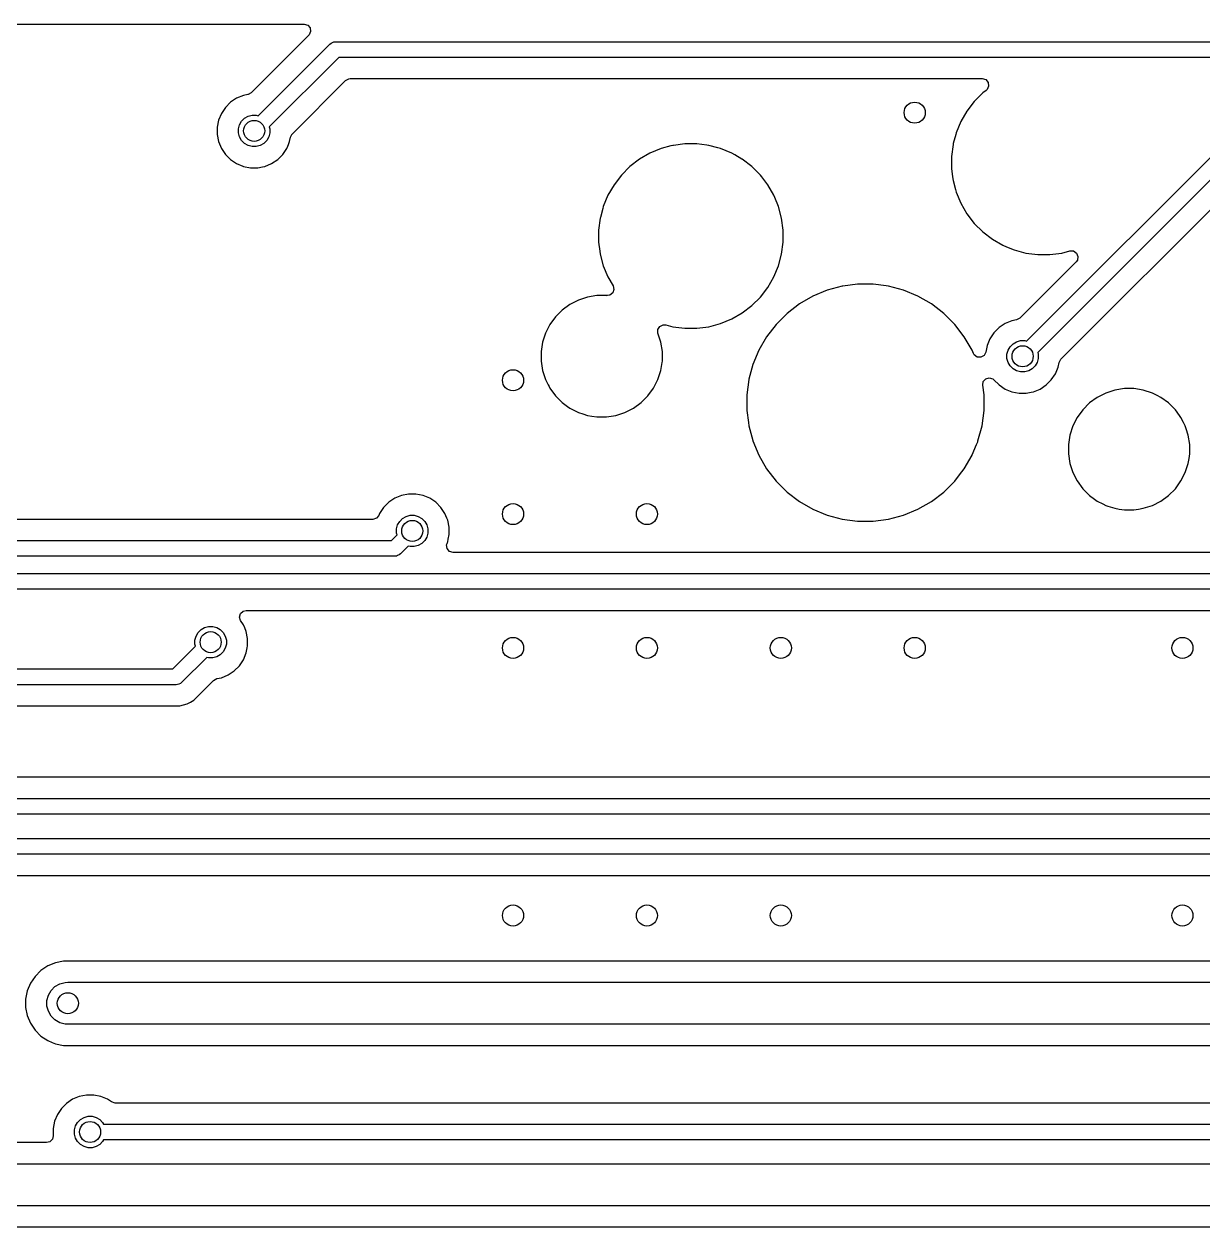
# Model space of a CAD drawing. Extents: x 2.6 to 14.2, y -9.4 to -3.8.
# Drawn here: x 5.118 to 5.999, y -8.363 to -7.464 of the extents above; entities that cross this region are included whole.
import ezdxf

# ---------------------------------------------------------------- set-up
doc = ezdxf.new("R2010")
doc.units = 0
doc.header["$MEASUREMENT"] = 0
doc.layers.add('BLACK', color=7, linetype='CONTINUOUS')

msp = doc.modelspace()

# ---------------------------------------------------------------- linework, layer by layer
at = {"layer": 'BLACK', "linetype": 'CONTINUOUS'}
for p, q in [((4.99562, -7.46433), (5.32725, -7.46433)), ((5.32725, -7.46433), (5.32989, -7.4651)), ((5.32989, -7.4651), (5.33169, -7.46718)), ((5.33208, -7.4699), (5.33094, -7.47241)), ((5.33169, -7.46718), (5.33208, -7.4699)), ((5.3307, -7.47266), (5.28775, -7.51562)), ((5.33094, -7.47241), (5.3307, -7.47266)), ((5.34641, -7.47925), (5.34731, -7.47852)), ((5.34731, -7.47852), (5.34926, -7.47771)), ((5.34926, -7.47771), (5.34943, -7.47764)), ((5.34943, -7.47764), (5.35059, -7.47752)), ((5.35059, -7.47752), (10.11837, -7.47752)), ((5.29284, -7.53283), (5.34641, -7.47925)), ((5.35303, -7.48933), (5.30119, -7.54118)), ((10.11592, -7.48933), (5.35303, -7.48933)), ((5.35813, -7.50653), (5.36055, -7.50521)), ((5.36055, -7.50521), (5.36159, -7.5051)), ((5.36159, -7.5051), (5.83366, -7.5051)), ((5.83366, -7.5051), (5.8363, -7.50588)), ((5.8363, -7.50588), (5.8381, -7.50796)), ((5.3184, -7.54627), (5.35813, -7.50653)), ((5.83663, -7.51386), (5.8341, -7.5158)), ((5.83735, -7.51318), (5.83663, -7.51386)), ((5.83849, -7.51068), (5.83735, -7.51318)), ((5.8381, -7.50796), (5.83849, -7.51068)), ((5.86684, -7.7013), (6.05707, -7.51107)), ((5.27228, -7.52273), (5.26844, -7.52657)), ((5.2768, -7.51971), (5.27228, -7.52273)), ((5.27228, -7.52273), (5.27228, -7.52273)), ((5.28182, -7.51763), (5.2768, -7.51971)), ((5.2768, -7.51971), (5.2768, -7.51971)), ((5.28525, -7.51695), (5.28182, -7.51763)), ((5.28182, -7.51763), (5.28182, -7.51763)), ((5.28533, -7.51693), (5.28525, -7.51695)), ((5.28775, -7.51562), (5.28533, -7.51693)), ((5.82771, -7.52219), (5.82221, -7.52936)), ((5.8341, -7.5158), (5.82771, -7.52219)), ((6.06369, -7.52115), (5.87519, -7.70966)), ((5.26542, -7.53109), (5.26334, -7.53611)), ((5.26844, -7.52657), (5.26542, -7.53109)), ((5.26542, -7.53109), (5.26542, -7.53109)), ((5.26844, -7.52657), (5.26844, -7.52657)), ((5.28534, -7.53324), (5.28832, -7.53244)), ((5.28832, -7.53244), (5.2914, -7.53244)), ((5.2914, -7.53244), (5.29284, -7.53283)), ((5.82221, -7.52936), (5.8177, -7.53718)), ((5.26334, -7.53611), (5.26228, -7.54144)), ((5.26228, -7.54144), (5.26228, -7.54144)), ((5.26228, -7.54144), (5.26228, -7.54687)), ((5.26334, -7.53611), (5.26334, -7.53611)), ((5.27815, -7.54261), (5.27895, -7.53963)), ((5.27895, -7.53963), (5.28049, -7.53696)), ((5.28049, -7.53696), (5.28267, -7.53478)), ((5.28267, -7.53478), (5.28534, -7.53324)), ((5.30119, -7.54118), (5.30157, -7.54261)), ((5.8177, -7.53718), (5.81424, -7.54553)), ((5.8177, -7.53718), (5.8177, -7.53718)), ((5.8924, -7.71475), (6.0688, -7.53835)), ((5.26228, -7.54687), (5.26228, -7.54687)), ((5.26228, -7.54687), (5.26228, -7.54687)), ((5.26228, -7.54687), (5.26334, -7.5522)), ((5.27815, -7.5457), (5.27815, -7.54261)), ((5.27895, -7.54867), (5.27815, -7.5457)), ((5.28049, -7.55134), (5.27895, -7.54867)), ((5.30077, -7.54867), (5.29923, -7.55134)), ((5.30157, -7.5457), (5.30077, -7.54867)), ((5.30157, -7.54261), (5.30157, -7.5457)), ((5.31638, -7.5522), (5.31706, -7.54877)), ((5.31706, -7.54877), (5.31834, -7.54633)), ((5.31834, -7.54633), (5.3184, -7.54627)), ((5.81386, -7.54693), (5.81208, -7.55359)), ((5.81424, -7.54553), (5.81386, -7.54693)), ((5.26334, -7.5522), (5.26334, -7.5522)), ((5.26334, -7.5522), (5.26542, -7.55722)), ((5.26542, -7.55722), (5.26542, -7.55722)), ((5.26542, -7.55722), (5.26844, -7.56173)), ((5.28267, -7.55352), (5.28049, -7.55134)), ((5.28534, -7.55507), (5.28267, -7.55352)), ((5.28832, -7.55586), (5.28534, -7.55507)), ((5.2914, -7.55586), (5.28832, -7.55586)), ((5.29438, -7.55507), (5.2914, -7.55586)), ((5.29705, -7.55352), (5.29438, -7.55507)), ((5.29923, -7.55134), (5.29705, -7.55352)), ((5.31128, -7.56173), (5.3143, -7.55722)), ((5.3143, -7.55722), (5.31447, -7.55681)), ((5.31447, -7.55681), (5.31553, -7.55425)), ((5.31553, -7.55425), (5.31638, -7.5522)), ((5.59387, -7.55739), (5.58553, -7.56085)), ((5.60119, -7.55543), (5.59387, -7.55739)), ((5.6026, -7.55506), (5.60119, -7.55543)), ((5.60303, -7.555), (5.6026, -7.55506)), ((5.61156, -7.55388), (5.60303, -7.555)), ((5.62059, -7.55388), (5.61156, -7.55388)), ((5.61156, -7.55388), (5.61156, -7.55388)), ((5.62805, -7.55486), (5.62059, -7.55388)), ((5.62059, -7.55388), (5.62059, -7.55388)), ((5.62955, -7.55506), (5.62805, -7.55486)), ((5.63611, -7.55681), (5.62955, -7.55506)), ((5.63827, -7.55739), (5.63611, -7.55681)), ((5.64662, -7.56085), (5.63827, -7.55739)), ((5.8119, -7.55425), (5.81072, -7.56321)), ((5.81208, -7.55359), (5.8119, -7.55425)), ((5.8119, -7.55425), (5.8119, -7.55425)), ((5.26844, -7.56173), (5.26844, -7.56173)), ((5.26844, -7.56173), (5.27228, -7.56558)), ((5.27228, -7.56558), (5.27228, -7.56558)), ((5.27228, -7.56558), (5.2768, -7.56859)), ((5.2768, -7.56859), (5.2768, -7.56859)), ((5.2768, -7.56859), (5.28146, -7.57052)), ((5.29791, -7.57067), (5.30293, -7.56859)), ((5.30293, -7.56859), (5.30744, -7.56558)), ((5.30744, -7.56558), (5.31128, -7.56173)), ((5.5777, -7.56537), (5.57053, -7.57087)), ((5.58553, -7.56085), (5.5777, -7.56537)), ((5.58553, -7.56085), (5.58553, -7.56085)), ((5.64883, -7.56213), (5.64662, -7.56085)), ((5.64662, -7.56085), (5.64662, -7.56085)), ((5.65414, -7.5652), (5.64883, -7.56213)), ((5.65444, -7.56537), (5.65414, -7.5652)), ((5.66161, -7.57087), (5.65444, -7.56537)), ((5.81072, -7.56321), (5.81072, -7.57224)), ((5.28146, -7.57052), (5.28182, -7.57067)), ((5.28182, -7.57067), (5.28182, -7.57067)), ((5.28182, -7.57067), (5.28182, -7.57067)), ((5.28182, -7.57067), (5.28715, -7.57173)), ((5.28715, -7.57173), (5.28715, -7.57173)), ((5.28715, -7.57173), (5.29258, -7.57173)), ((5.29258, -7.57173), (5.29616, -7.57102)), ((5.29616, -7.57102), (5.29791, -7.57067)), ((5.56415, -7.57726), (5.55865, -7.58442)), ((5.57053, -7.57087), (5.56415, -7.57726)), ((5.668, -7.57726), (5.66161, -7.57087)), ((5.66161, -7.57087), (5.66161, -7.57087)), ((5.66898, -7.57853), (5.668, -7.57726)), ((5.668, -7.57726), (5.668, -7.57726)), ((5.668, -7.57726), (5.668, -7.57726)), ((5.81072, -7.57224), (5.81154, -7.57843)), ((5.55865, -7.58442), (5.55413, -7.59225)), ((5.6735, -7.58442), (5.66898, -7.57853)), ((5.67802, -7.59225), (5.6735, -7.58442)), ((5.6735, -7.58442), (5.6735, -7.58442)), ((5.6735, -7.58442), (5.6735, -7.58442)), ((5.81154, -7.57843), (5.8119, -7.5812)), ((5.8119, -7.5812), (5.8137, -7.5879)), ((5.55413, -7.59225), (5.55067, -7.60059)), ((5.55413, -7.59225), (5.55413, -7.59225)), ((5.67875, -7.59402), (5.67802, -7.59225)), ((5.67802, -7.59225), (5.67802, -7.59225)), ((5.67802, -7.59225), (5.67802, -7.59225)), ((5.68147, -7.60059), (5.67875, -7.59402)), ((5.8137, -7.5879), (5.81424, -7.58993)), ((5.81424, -7.58993), (5.8177, -7.59827)), ((5.55023, -7.60226), (5.54848, -7.6088)), ((5.55067, -7.60059), (5.55023, -7.60226)), ((5.68381, -7.60932), (5.68147, -7.60059)), ((5.8177, -7.59827), (5.8177, -7.59827)), ((5.8177, -7.59827), (5.82221, -7.6061)), ((5.54833, -7.60932), (5.54716, -7.61828)), ((5.54848, -7.6088), (5.54833, -7.60932)), ((5.54833, -7.60932), (5.54833, -7.60932)), ((5.68499, -7.61828), (5.68381, -7.60932)), ((5.82221, -7.6061), (5.82771, -7.61326)), ((5.82771, -7.61326), (5.82771, -7.61326)), ((5.82771, -7.61326), (5.8341, -7.61965)), ((5.54716, -7.61828), (5.54716, -7.62731)), ((5.68499, -7.62731), (5.68499, -7.61828)), ((5.8341, -7.61965), (5.8341, -7.61965)), ((5.8341, -7.61965), (5.84127, -7.62515)), ((5.54716, -7.62731), (5.54803, -7.63395)), ((5.68381, -7.63627), (5.68499, -7.62731)), ((5.84127, -7.62515), (5.84127, -7.62515)), ((5.84127, -7.62515), (5.84127, -7.62515)), ((5.84127, -7.62515), (5.84909, -7.62967)), ((5.84909, -7.62967), (5.84909, -7.62967)), ((5.84909, -7.62967), (5.84909, -7.62967)), ((5.84909, -7.62967), (5.85179, -7.63078)), ((5.85179, -7.63078), (5.85744, -7.63313)), ((5.54803, -7.63395), (5.54833, -7.63627)), ((5.54833, -7.63627), (5.55067, -7.645)), ((5.68147, -7.645), (5.68381, -7.63627)), ((5.85744, -7.63313), (5.86617, -7.63546)), ((5.86617, -7.63546), (5.87512, -7.63664)), ((5.87512, -7.63664), (5.87512, -7.63664)), ((5.87512, -7.63664), (5.88416, -7.63664)), ((5.88416, -7.63664), (5.89311, -7.63546)), ((5.88416, -7.63664), (5.88416, -7.63664)), ((5.89311, -7.63546), (5.8991, -7.63386)), ((5.8991, -7.63386), (5.90185, -7.63392)), ((5.90185, -7.63392), (5.90413, -7.63547)), ((5.90476, -7.64071), (5.90382, -7.64203)), ((5.90413, -7.63547), (5.90521, -7.638)), ((5.90521, -7.638), (5.90476, -7.64071)), ((5.55067, -7.645), (5.55413, -7.65334)), ((5.67802, -7.65334), (5.68147, -7.645)), ((5.90382, -7.64203), (5.86175, -7.68409)), ((5.55413, -7.65334), (5.55413, -7.65334)), ((5.55413, -7.65334), (5.55799, -7.66003)), ((5.6735, -7.66117), (5.67802, -7.65334)), ((5.74062, -7.65872), (5.72966, -7.66016)), ((5.75224, -7.65872), (5.74062, -7.65872)), ((5.74062, -7.65872), (5.74062, -7.65872)), ((5.76183, -7.65998), (5.75224, -7.65872)), ((5.75224, -7.65872), (5.75224, -7.65872)), ((5.5459, -7.6673), (5.53886, -7.66841)), ((5.55303, -7.6673), (5.5459, -7.6673)), ((5.5459, -7.6673), (5.5459, -7.6673)), ((5.55322, -7.66731), (5.55303, -7.6673)), ((5.55303, -7.6673), (5.55303, -7.6673)), ((5.55323, -7.66727), (5.55322, -7.66731)), ((5.55558, -7.667), (5.55323, -7.66727)), ((5.55774, -7.6653), (5.55558, -7.667)), ((5.55864, -7.6627), (5.55774, -7.6653)), ((5.55799, -7.66003), (5.55864, -7.6627)), ((5.668, -7.66833), (5.6735, -7.66117)), ((5.70716, -7.66769), (5.6971, -7.67349)), ((5.71789, -7.66324), (5.70716, -7.66769)), ((5.70716, -7.66769), (5.70716, -7.66769)), ((5.72911, -7.66024), (5.71789, -7.66324)), ((5.71789, -7.66324), (5.71789, -7.66324)), ((5.72966, -7.66016), (5.72911, -7.66024)), ((5.76375, -7.66024), (5.76183, -7.65998)), ((5.77497, -7.66324), (5.76375, -7.66024)), ((5.7857, -7.66769), (5.77497, -7.66324)), ((5.77497, -7.66324), (5.77497, -7.66324)), ((5.77497, -7.66324), (5.77497, -7.66324)), ((5.79576, -7.67349), (5.7857, -7.66769)), ((5.7857, -7.66769), (5.7857, -7.66769)), ((5.52573, -7.67385), (5.51996, -7.67804)), ((5.53208, -7.67062), (5.52573, -7.67385)), ((5.53886, -7.66841), (5.53208, -7.67062)), ((5.53208, -7.67062), (5.53208, -7.67062)), ((5.65444, -7.68022), (5.66161, -7.67472)), ((5.66161, -7.67472), (5.668, -7.66833)), ((5.66161, -7.67472), (5.66161, -7.67472)), ((5.66161, -7.67472), (5.66161, -7.67472)), ((5.668, -7.66833), (5.668, -7.66833)), ((5.668, -7.66833), (5.668, -7.66833)), ((5.6971, -7.67349), (5.68788, -7.68057)), ((5.80497, -7.68057), (5.79576, -7.67349)), ((5.51492, -7.68309), (5.51073, -7.68885)), ((5.51996, -7.67804), (5.51492, -7.68309)), ((5.51492, -7.68309), (5.51492, -7.68309)), ((5.51996, -7.67804), (5.51996, -7.67804)), ((5.63827, -7.68819), (5.64662, -7.68474)), ((5.64662, -7.68474), (5.65444, -7.68022)), ((5.68788, -7.68057), (5.67967, -7.68878)), ((5.68788, -7.68057), (5.68788, -7.68057)), ((5.81319, -7.68878), (5.80497, -7.68057)), ((5.80497, -7.68057), (5.80497, -7.68057)), ((5.85925, -7.68543), (5.85582, -7.68611)), ((5.85934, -7.68541), (5.85925, -7.68543)), ((5.86175, -7.68409), (5.85934, -7.68541)), ((5.51073, -7.68885), (5.50749, -7.69521)), ((5.59142, -7.69262), (5.59284, -7.69026)), ((5.5915, -7.69536), (5.59142, -7.69262)), ((5.59284, -7.69026), (5.59531, -7.68905)), ((5.59531, -7.68905), (5.5974, -7.68914)), ((5.5974, -7.68914), (5.6026, -7.69053)), ((5.6026, -7.69053), (5.61156, -7.69171)), ((5.61156, -7.69171), (5.61156, -7.69171)), ((5.61156, -7.69171), (5.62059, -7.69171)), ((5.62059, -7.69171), (5.62955, -7.69053)), ((5.62059, -7.69171), (5.62059, -7.69171)), ((5.62955, -7.69053), (5.63827, -7.68819)), ((5.67967, -7.68878), (5.6726, -7.69799)), ((5.67967, -7.68878), (5.67967, -7.68878)), ((5.82026, -7.69799), (5.81319, -7.68878)), ((5.81319, -7.68878), (5.81319, -7.68878)), ((5.84629, -7.69121), (5.84244, -7.69505)), ((5.8508, -7.68819), (5.84629, -7.69121)), ((5.84629, -7.69121), (5.84629, -7.69121)), ((5.85582, -7.68611), (5.8508, -7.68819)), ((5.8508, -7.68819), (5.8508, -7.68819)), ((5.85582, -7.68611), (5.85582, -7.68611)), ((5.50529, -7.70199), (5.50417, -7.70903)), ((5.50749, -7.69521), (5.50529, -7.70199)), ((5.50749, -7.69521), (5.50749, -7.69521)), ((5.59365, -7.70199), (5.5915, -7.69536)), ((5.59476, -7.70903), (5.59365, -7.70199)), ((5.6726, -7.69799), (5.66679, -7.70805)), ((5.82606, -7.70805), (5.82026, -7.69799)), ((5.83943, -7.69957), (5.83735, -7.70459)), ((5.84244, -7.69505), (5.83943, -7.69957)), ((5.83943, -7.69957), (5.83943, -7.69957)), ((5.84244, -7.69505), (5.84244, -7.69505)), ((5.8545, -7.70544), (5.85668, -7.70326)), ((5.85668, -7.70326), (5.85935, -7.70172)), ((5.85935, -7.70172), (5.86232, -7.70092)), ((5.86232, -7.70092), (5.86541, -7.70092)), ((5.86541, -7.70092), (5.86684, -7.7013)), ((5.50417, -7.70903), (5.50417, -7.71616)), ((5.59476, -7.71616), (5.59476, -7.70903)), ((5.66679, -7.70805), (5.66235, -7.71878)), ((5.66679, -7.70805), (5.66679, -7.70805)), ((5.82706, -7.71046), (5.82606, -7.70805)), ((5.82606, -7.70805), (5.82606, -7.70805)), ((5.82772, -7.71159), (5.82706, -7.71046)), ((5.82995, -7.7132), (5.82772, -7.71159)), ((5.83509, -7.71198), (5.8327, -7.71334)), ((5.83636, -7.70954), (5.83509, -7.71198)), ((5.83735, -7.70459), (5.83636, -7.70954)), ((5.83735, -7.70459), (5.83735, -7.70459)), ((5.85216, -7.71109), (5.85295, -7.70811)), ((5.85216, -7.71417), (5.85216, -7.71109)), ((5.85295, -7.70811), (5.8545, -7.70544)), ((5.87519, -7.70966), (5.87558, -7.71109)), ((5.87558, -7.71109), (5.87558, -7.71417)), ((5.50417, -7.71616), (5.50529, -7.7232)), ((5.59365, -7.7232), (5.59459, -7.71724)), ((5.59459, -7.71724), (5.59476, -7.71616)), ((5.66235, -7.71878), (5.65939, -7.72983)), ((5.66235, -7.71878), (5.66235, -7.71878)), ((5.8327, -7.71334), (5.82995, -7.7132)), ((5.85295, -7.71715), (5.85216, -7.71417)), ((5.8545, -7.71982), (5.85295, -7.71715)), ((5.85668, -7.722), (5.8545, -7.71982)), ((5.87324, -7.71982), (5.87106, -7.722)), ((5.87478, -7.71715), (5.87324, -7.71982)), ((5.87558, -7.71417), (5.87478, -7.71715)), ((5.88831, -7.72569), (5.89039, -7.72067)), ((5.89039, -7.72067), (5.89107, -7.71724)), ((5.89107, -7.71724), (5.89234, -7.71481)), ((5.89234, -7.71481), (5.8924, -7.71475)), ((5.50529, -7.7232), (5.50749, -7.72998)), ((5.50749, -7.72998), (5.50749, -7.72998)), ((5.50749, -7.72998), (5.50957, -7.73405)), ((5.58821, -7.73633), (5.59144, -7.72998)), ((5.59144, -7.72998), (5.59365, -7.7232)), ((5.65934, -7.73), (5.65783, -7.74152)), ((5.65939, -7.72983), (5.65934, -7.73)), ((5.65934, -7.73), (5.65934, -7.73)), ((5.83449, -7.7315), (5.83632, -7.72944)), ((5.83632, -7.72944), (5.83897, -7.7287)), ((5.83897, -7.7287), (5.8416, -7.72951)), ((5.8416, -7.72951), (5.84236, -7.73013)), ((5.84236, -7.73013), (5.84629, -7.73405)), ((5.85935, -7.72354), (5.85668, -7.722)), ((5.86232, -7.72434), (5.85935, -7.72354)), ((5.86541, -7.72434), (5.86232, -7.72434)), ((5.86839, -7.72354), (5.86541, -7.72434)), ((5.87106, -7.722), (5.86839, -7.72354)), ((5.88145, -7.73405), (5.88529, -7.73021)), ((5.88529, -7.73021), (5.88831, -7.72569)), ((5.50957, -7.73405), (5.51019, -7.73529)), ((5.51019, -7.73529), (5.51073, -7.73633)), ((5.51073, -7.73633), (5.51492, -7.7421)), ((5.58402, -7.7421), (5.58821, -7.73633)), ((5.83407, -7.73422), (5.83449, -7.7315)), ((5.83503, -7.74152), (5.83407, -7.73422)), ((5.84629, -7.73405), (5.84629, -7.73405)), ((5.84629, -7.73405), (5.8508, -7.73707)), ((5.8508, -7.73707), (5.8508, -7.73707)), ((5.8508, -7.73707), (5.85341, -7.73815)), ((5.85341, -7.73815), (5.85582, -7.73915)), ((5.85582, -7.73915), (5.85582, -7.73915)), ((5.85582, -7.73915), (5.85582, -7.73915)), ((5.85582, -7.73915), (5.86115, -7.74021)), ((5.86658, -7.74021), (5.87017, -7.7395)), ((5.87017, -7.7395), (5.87191, -7.73915)), ((5.87191, -7.73915), (5.87693, -7.73707)), ((5.87693, -7.73707), (5.88145, -7.73405)), ((5.93278, -7.73787), (5.926, -7.74008)), ((5.93983, -7.73676), (5.93278, -7.73787)), ((5.94696, -7.73676), (5.93983, -7.73676)), ((5.93983, -7.73676), (5.93983, -7.73676)), ((5.954, -7.73787), (5.94696, -7.73676)), ((5.94696, -7.73676), (5.94696, -7.73676)), ((5.96078, -7.74008), (5.954, -7.73787)), ((5.51492, -7.7421), (5.51492, -7.7421)), ((5.51492, -7.7421), (5.51996, -7.74714)), ((5.51996, -7.74714), (5.51996, -7.74714)), ((5.51996, -7.74714), (5.5239, -7.75001)), ((5.57321, -7.75133), (5.57898, -7.74714)), ((5.57898, -7.74714), (5.58402, -7.7421)), ((5.65783, -7.74152), (5.65783, -7.75313)), ((5.83503, -7.75313), (5.83503, -7.74152)), ((5.86115, -7.74021), (5.86115, -7.74021)), ((5.86115, -7.74021), (5.86658, -7.74021)), ((5.91388, -7.7475), (5.90884, -7.75254)), ((5.91965, -7.74331), (5.91388, -7.7475)), ((5.91388, -7.7475), (5.91388, -7.7475)), ((5.926, -7.74008), (5.91965, -7.74331)), ((5.926, -7.74008), (5.926, -7.74008)), ((5.96437, -7.74191), (5.96078, -7.74008)), ((5.96078, -7.74008), (5.96078, -7.74008)), ((5.96713, -7.74331), (5.96437, -7.74191)), ((5.9729, -7.7475), (5.96713, -7.74331)), ((5.96713, -7.74331), (5.96713, -7.74331)), ((5.96713, -7.74331), (5.96713, -7.74331)), ((5.97794, -7.75254), (5.9729, -7.7475)), ((5.9729, -7.7475), (5.9729, -7.7475)), ((5.5239, -7.75001), (5.52573, -7.75133)), ((5.52573, -7.75133), (5.52925, -7.75313)), ((5.52925, -7.75313), (5.53208, -7.75457)), ((5.53208, -7.75457), (5.53208, -7.75457)), ((5.53208, -7.75457), (5.53547, -7.75567)), ((5.53547, -7.75567), (5.53886, -7.75677)), ((5.53886, -7.75677), (5.54212, -7.75729)), ((5.54212, -7.75729), (5.5459, -7.75789)), ((5.55303, -7.75789), (5.55645, -7.75735)), ((5.55645, -7.75735), (5.56007, -7.75677)), ((5.56007, -7.75677), (5.56685, -7.75457)), ((5.56685, -7.75457), (5.57321, -7.75133)), ((5.65783, -7.75313), (5.659, -7.76204)), ((5.83352, -7.76465), (5.83503, -7.75313)), ((5.90884, -7.75254), (5.90465, -7.75831)), ((5.90884, -7.75254), (5.90884, -7.75254)), ((5.98101, -7.75677), (5.97794, -7.75254)), ((5.97794, -7.75254), (5.97794, -7.75254)), ((5.98213, -7.75831), (5.98101, -7.75677)), ((5.5459, -7.75789), (5.5459, -7.75789)), ((5.5459, -7.75789), (5.55303, -7.75789)), ((5.659, -7.76204), (5.65934, -7.76465)), ((5.65934, -7.76465), (5.66228, -7.7756)), ((5.83051, -7.77586), (5.83352, -7.76465)), ((5.90141, -7.76467), (5.89921, -7.77145)), ((5.90465, -7.75831), (5.90141, -7.76467)), ((5.90141, -7.76467), (5.90141, -7.76467)), ((5.98403, -7.76204), (5.98213, -7.75831)), ((5.98537, -7.76467), (5.98403, -7.76204)), ((5.98606, -7.7668), (5.98537, -7.76467)), ((5.98537, -7.76467), (5.98537, -7.76467)), ((5.98757, -7.77145), (5.98606, -7.7668)), ((5.66228, -7.7756), (5.66235, -7.77586)), ((5.89921, -7.77145), (5.8981, -7.77849)), ((5.98759, -7.77156), (5.98757, -7.77145)), ((5.98869, -7.77849), (5.98759, -7.77156)), ((5.66235, -7.77586), (5.66235, -7.77586)), ((5.66235, -7.77586), (5.66679, -7.78659)), ((5.82616, -7.78636), (5.82942, -7.77849)), ((5.82942, -7.77849), (5.83028, -7.77643)), ((5.83028, -7.77643), (5.83051, -7.77586)), ((5.83028, -7.77643), (5.83028, -7.77643)), ((5.83051, -7.77586), (5.83051, -7.77586)), ((5.83051, -7.77586), (5.83051, -7.77586)), ((5.8981, -7.77849), (5.8981, -7.78562)), ((5.98869, -7.78562), (5.98869, -7.77849)), ((5.66679, -7.78659), (5.66679, -7.78659)), ((5.66679, -7.78659), (5.6726, -7.79665)), ((5.82026, -7.79665), (5.82606, -7.78659)), ((5.82606, -7.78659), (5.82616, -7.78636)), ((5.8981, -7.78562), (5.89921, -7.79266)), ((5.89921, -7.79266), (5.90141, -7.79944)), ((5.98537, -7.79944), (5.98757, -7.79266)), ((5.98757, -7.79266), (5.98815, -7.78903)), ((5.98815, -7.78903), (5.98869, -7.78562)), ((5.6726, -7.79665), (5.67967, -7.80587)), ((5.81319, -7.80587), (5.8167, -7.80129)), ((5.8167, -7.80129), (5.82026, -7.79665)), ((5.90141, -7.79944), (5.90141, -7.79944)), ((5.90141, -7.79944), (5.90465, -7.80579)), ((5.98213, -7.80579), (5.98537, -7.79944)), ((5.67967, -7.80587), (5.67967, -7.80587)), ((5.67967, -7.80587), (5.68788, -7.81408)), ((5.80497, -7.81408), (5.81319, -7.80587)), ((5.81319, -7.80587), (5.81319, -7.80587)), ((5.90465, -7.80579), (5.90884, -7.81156)), ((5.90884, -7.81156), (5.90884, -7.81156)), ((5.90884, -7.81156), (5.91388, -7.8166)), ((5.9729, -7.8166), (5.97794, -7.81156)), ((5.97794, -7.81156), (5.98213, -7.80579)), ((5.39489, -7.8187), (5.39037, -7.82172)), ((5.39991, -7.81662), (5.39489, -7.8187)), ((5.39489, -7.8187), (5.39489, -7.8187)), ((5.40524, -7.81556), (5.39991, -7.81662)), ((5.39991, -7.81662), (5.39991, -7.81662)), ((5.41067, -7.81556), (5.40524, -7.81556)), ((5.40524, -7.81556), (5.40524, -7.81556)), ((5.416, -7.81662), (5.41067, -7.81556)), ((5.41067, -7.81556), (5.41067, -7.81556)), ((5.42102, -7.8187), (5.416, -7.81662)), ((5.416, -7.81662), (5.416, -7.81662)), ((5.42553, -7.82172), (5.42102, -7.8187)), ((5.42102, -7.8187), (5.42102, -7.8187)), ((5.68788, -7.81408), (5.68788, -7.81408)), ((5.68788, -7.81408), (5.6971, -7.82115)), ((5.79576, -7.82115), (5.80497, -7.81408)), ((5.91388, -7.8166), (5.91388, -7.8166)), ((5.91388, -7.8166), (5.91757, -7.81928)), ((5.91757, -7.81928), (5.91965, -7.82079)), ((5.96713, -7.82079), (5.9729, -7.8166)), ((5.38653, -7.82556), (5.38351, -7.83008)), ((5.39037, -7.82172), (5.38653, -7.82556)), ((5.38653, -7.82556), (5.38653, -7.82556)), ((5.39037, -7.82172), (5.39037, -7.82172)), ((5.42937, -7.82556), (5.42553, -7.82172)), ((5.42553, -7.82172), (5.42553, -7.82172)), ((5.43239, -7.83008), (5.42937, -7.82556)), ((5.42937, -7.82556), (5.42937, -7.82556)), ((5.6971, -7.82115), (5.70716, -7.82696)), ((5.70716, -7.82696), (5.70716, -7.82696)), ((5.70716, -7.82696), (5.70716, -7.82696)), ((5.70716, -7.82696), (5.71789, -7.8314)), ((5.77497, -7.8314), (5.7857, -7.82696)), ((5.7857, -7.82696), (5.79576, -7.82115)), ((5.91965, -7.82079), (5.9238, -7.82291)), ((5.9238, -7.82291), (5.926, -7.82403)), ((5.926, -7.82403), (5.926, -7.82403)), ((5.926, -7.82403), (5.92744, -7.8245)), ((5.92744, -7.8245), (5.93278, -7.82623)), ((5.93278, -7.82623), (5.93605, -7.82675)), ((5.93605, -7.82675), (5.93983, -7.82735)), ((5.93983, -7.82735), (5.93983, -7.82735)), ((5.93983, -7.82735), (5.94696, -7.82735)), ((5.94696, -7.82735), (5.95037, -7.82681)), ((5.95037, -7.82681), (5.954, -7.82623)), ((5.954, -7.82623), (5.96078, -7.82403)), ((5.96078, -7.82403), (5.96713, -7.82079)), ((5.37842, -7.8345), (5.0943, -7.8345)), ((5.37859, -7.8345), (5.37842, -7.8345)), ((5.3812, -7.83363), (5.37859, -7.8345)), ((5.38293, -7.83149), (5.3812, -7.83363)), ((5.38351, -7.83008), (5.38293, -7.83149)), ((5.38351, -7.83008), (5.38351, -7.83008)), ((5.39624, -7.8416), (5.39704, -7.83862)), ((5.39704, -7.83862), (5.39858, -7.83595)), ((5.39858, -7.83595), (5.40076, -7.83377)), ((5.40076, -7.83377), (5.40343, -7.83223)), ((5.40343, -7.83223), (5.40641, -7.83143)), ((5.40641, -7.83143), (5.40949, -7.83143)), ((5.40949, -7.83143), (5.41247, -7.83223)), ((5.41247, -7.83223), (5.41514, -7.83377)), ((5.41514, -7.83377), (5.41732, -7.83595)), ((5.41732, -7.83595), (5.41886, -7.83862)), ((5.41886, -7.83862), (5.41966, -7.8416)), ((5.43386, -7.83363), (5.43239, -7.83008)), ((5.43239, -7.83008), (5.43239, -7.83008)), ((5.43447, -7.8351), (5.43386, -7.83363)), ((5.43553, -7.84043), (5.43447, -7.8351)), ((5.43447, -7.8351), (5.43447, -7.8351)), ((5.43447, -7.8351), (5.43447, -7.8351)), ((5.71789, -7.8314), (5.72911, -7.83441)), ((5.72911, -7.83441), (5.74062, -7.83593)), ((5.74062, -7.83593), (5.74062, -7.83593)), ((5.74062, -7.83593), (5.75224, -7.83593)), ((5.75224, -7.83593), (5.76375, -7.83441)), ((5.75224, -7.83593), (5.75224, -7.83593)), ((5.76375, -7.83441), (5.77497, -7.8314)), ((5.39248, -7.85027), (5.39663, -7.84612)), ((5.39624, -7.84468), (5.39624, -7.8416)), ((5.39663, -7.84612), (5.39624, -7.84468)), ((5.41886, -7.84766), (5.41732, -7.85033)), ((5.41966, -7.84468), (5.41886, -7.84766)), ((5.41966, -7.8416), (5.41966, -7.84468)), ((5.43485, -7.84927), (5.43553, -7.84586)), ((5.43553, -7.84586), (5.43553, -7.84043)), ((4.58487, -7.85027), (5.39248, -7.85027)), ((5.40498, -7.85447), (5.3991, -7.86035)), ((5.40641, -7.85485), (5.40498, -7.85447)), ((5.40949, -7.85485), (5.40641, -7.85485)), ((5.41247, -7.85405), (5.40949, -7.85485)), ((5.41514, -7.85251), (5.41247, -7.85405)), ((5.41732, -7.85033), (5.41514, -7.85251)), ((5.43363, -7.85361), (5.43395, -7.85243)), ((5.43402, -7.85633), (5.43363, -7.85361)), ((5.43395, -7.85243), (5.43424, -7.85174)), ((5.43583, -7.85841), (5.43402, -7.85633)), ((5.43424, -7.85174), (5.43447, -7.85119)), ((5.43447, -7.85119), (5.43485, -7.84927)), ((5.39492, -7.86208), (4.57832, -7.86208)), ((5.39607, -7.86197), (5.39492, -7.86208)), ((5.39696, -7.8616), (5.39607, -7.86197)), ((5.3982, -7.86108), (5.39696, -7.8616)), ((5.3991, -7.86035), (5.3982, -7.86108)), ((5.43846, -7.85919), (5.43583, -7.85841)), ((6.11354, -7.85919), (5.43846, -7.85919)), ((4.7127, -7.87495), (6.1221, -7.87495)), ((6.12454, -7.88676), (4.71515, -7.88676)), ((5.27895, -7.9075), (5.27967, -7.90485)), ((5.27977, -7.91013), (5.27895, -7.9075)), ((5.27967, -7.90485), (5.28172, -7.90301)), ((5.28183, -7.9132), (5.27977, -7.91013)), ((5.28172, -7.90301), (5.28383, -7.90253)), ((5.28383, -7.90253), (6.12084, -7.90253)), ((5.24647, -7.92175), (5.24802, -7.91908)), ((5.24802, -7.91908), (5.2502, -7.9169)), ((5.2502, -7.9169), (5.25287, -7.91536)), ((5.25287, -7.91536), (5.25584, -7.91456)), ((5.25584, -7.91456), (5.25893, -7.91456)), ((5.25893, -7.91456), (5.26191, -7.91536)), ((5.26191, -7.91536), (5.26458, -7.9169)), ((5.26458, -7.9169), (5.26676, -7.91908)), ((5.26676, -7.91908), (5.2683, -7.92175)), ((5.28281, -7.91557), (5.28183, -7.9132)), ((5.28183, -7.9132), (5.28183, -7.9132)), ((5.2839, -7.91822), (5.28281, -7.91557)), ((5.28496, -7.92355), (5.2839, -7.91822)), ((5.2839, -7.91822), (5.2839, -7.91822)), ((5.2839, -7.91822), (5.2839, -7.91822)), ((5.24568, -7.92473), (5.24647, -7.92175)), ((5.24568, -7.92781), (5.24568, -7.92473)), ((5.24606, -7.92924), (5.24568, -7.92781)), ((5.2683, -7.92175), (5.2691, -7.92473)), ((5.2691, -7.92781), (5.2683, -7.93079)), ((5.2691, -7.92473), (5.2691, -7.92781)), ((5.28496, -7.92898), (5.28496, -7.92355)), ((5.22906, -7.94624), (5.24606, -7.92924)), ((5.25441, -7.93759), (5.23568, -7.95633)), ((5.25584, -7.93798), (5.25441, -7.93759)), ((5.26191, -7.93718), (5.25893, -7.93798)), ((5.26458, -7.93564), (5.26191, -7.93718)), ((5.26676, -7.93346), (5.26458, -7.93564)), ((5.2683, -7.93079), (5.26676, -7.93346)), ((5.28183, -7.93933), (5.2839, -7.93431)), ((5.2839, -7.93431), (5.28467, -7.93046)), ((5.28467, -7.93046), (5.28496, -7.92898)), ((4.04632, -7.94624), (5.22906, -7.94624)), ((5.25893, -7.93798), (5.25584, -7.93798)), ((5.27497, -7.94769), (5.27881, -7.94385)), ((5.27881, -7.94385), (5.28183, -7.93933)), ((5.24481, -7.96949), (5.2595, -7.95481)), ((5.2595, -7.95481), (5.26191, -7.95349)), ((5.26191, -7.95349), (5.26199, -7.95347)), ((5.26199, -7.95347), (5.26543, -7.95279)), ((5.26543, -7.95279), (5.27045, -7.95071)), ((5.27045, -7.95071), (5.27497, -7.94769)), ((5.2315, -7.95806), (4.04877, -7.95806)), ((5.23266, -7.95794), (5.2315, -7.95806)), ((5.23354, -7.95758), (5.23266, -7.95794)), ((5.23478, -7.95706), (5.23354, -7.95758)), ((5.23568, -7.95633), (5.23478, -7.95706)), ((5.23436, -7.97382), (5.23987, -7.97235)), ((5.23987, -7.97235), (5.24224, -7.97098)), ((5.24224, -7.97098), (5.24481, -7.96949)), ((4.05732, -7.97382), (5.23436, -7.97382)), ((5.23436, -7.97382), (5.23436, -7.97382)), ((5.23436, -7.97382), (5.23436, -7.97382)), ((6.00595, -8.02719), (4.20924, -8.02719)), ((4.21209, -8.04296), (6.0145, -8.04296)), ((6.01695, -8.05477), (4.21454, -8.05477)), ((4.38206, -8.07299), (6.75609, -8.07299)), ((6.75853, -8.0848), (4.38451, -8.0848)), ((4.39306, -8.10057), (6.73859, -8.10057)), ((5.13576, -8.16817), (5.13059, -8.17162)), ((5.14149, -8.16579), (5.13576, -8.16817)), ((5.13576, -8.16817), (5.13576, -8.16817)), ((5.14758, -8.16458), (5.14149, -8.16579)), ((5.14149, -8.16579), (5.14149, -8.16579)), ((6.68433, -8.16458), (5.14758, -8.16458)), ((5.12621, -8.17601), (5.12276, -8.18117)), ((5.13059, -8.17162), (5.12621, -8.17601)), ((5.12621, -8.17601), (5.12621, -8.17601)), ((5.13059, -8.17162), (5.13059, -8.17162)), ((5.12038, -8.18691), (5.11917, -8.19299)), ((5.12276, -8.18117), (5.12038, -8.18691)), ((5.12038, -8.18691), (5.12038, -8.18691)), ((5.12276, -8.18117), (5.12276, -8.18117)), ((5.13614, -8.19007), (5.13819, -8.18651)), ((5.13819, -8.18651), (5.1411, -8.1836)), ((5.1411, -8.1836), (5.14466, -8.18155)), ((5.14466, -8.18155), (5.14863, -8.18049)), ((5.14863, -8.18049), (5.15069, -8.18035)), ((5.15069, -8.18035), (6.69289, -8.18035)), ((5.11917, -8.19299), (5.11917, -8.1992)), ((5.13507, -8.19404), (5.13614, -8.19007)), ((5.13507, -8.19815), (5.13507, -8.19404)), ((5.13614, -8.20212), (5.13507, -8.19815)), ((5.11917, -8.1992), (5.12038, -8.20529)), ((5.12038, -8.20529), (5.12038, -8.20529)), ((5.12038, -8.20529), (5.12276, -8.21103)), ((5.13819, -8.20569), (5.13614, -8.20212)), ((5.1411, -8.20859), (5.13819, -8.20569)), ((5.12276, -8.21103), (5.12276, -8.21103)), ((5.12276, -8.21103), (5.12621, -8.21619)), ((5.12621, -8.21619), (5.12621, -8.21619)), ((5.12621, -8.21619), (5.13059, -8.22058)), ((5.14466, -8.21065), (5.1411, -8.20859)), ((5.14863, -8.21171), (5.14466, -8.21065)), ((5.15069, -8.21185), (5.14863, -8.21171)), ((6.69941, -8.21185), (5.15069, -8.21185)), ((5.13059, -8.22058), (5.13059, -8.22058)), ((5.13059, -8.22058), (5.13576, -8.22403)), ((5.13576, -8.22403), (5.13576, -8.22403)), ((5.13576, -8.22403), (5.13894, -8.22535)), ((5.13894, -8.22535), (5.14149, -8.2264)), ((5.14149, -8.2264), (5.14758, -8.22761)), ((5.14758, -8.22761), (5.14758, -8.22761)), ((5.14758, -8.22761), (5.14758, -8.22761)), ((5.14758, -8.22761), (6.68123, -8.22761)), ((5.15427, -8.26787), (5.14976, -8.27089)), ((5.15428, -8.26787), (5.15427, -8.26787)), ((5.15929, -8.26579), (5.15428, -8.26787)), ((5.16462, -8.26473), (5.15929, -8.26579)), ((5.15929, -8.26579), (5.15929, -8.26579)), ((5.17005, -8.26473), (5.16462, -8.26473)), ((5.16462, -8.26473), (5.16462, -8.26473)), ((5.17538, -8.26579), (5.17005, -8.26473)), ((5.17005, -8.26473), (5.17005, -8.26473)), ((5.1804, -8.26787), (5.17538, -8.26579)), ((5.17538, -8.26579), (5.17538, -8.26579)), ((5.18331, -8.26982), (5.1804, -8.26787)), ((5.1804, -8.26787), (5.1804, -8.26787)), ((5.18338, -8.26986), (5.18331, -8.26982)), ((5.18602, -8.27064), (5.18338, -8.26986)), ((5.14592, -8.27473), (5.1429, -8.27925)), ((5.14976, -8.27089), (5.14592, -8.27473)), ((5.14592, -8.27473), (5.14592, -8.27473)), ((5.14976, -8.27089), (5.14976, -8.27089)), ((6.64797, -8.27064), (5.18602, -8.27064)), ((5.14082, -8.28427), (5.13976, -8.28959)), ((5.1429, -8.27925), (5.14082, -8.28427)), ((5.14082, -8.28427), (5.14082, -8.28427)), ((5.1429, -8.27925), (5.1429, -8.27925)), ((5.15563, -8.29077), (5.15643, -8.28779)), ((5.15643, -8.28779), (5.15797, -8.28512)), ((5.15797, -8.28512), (5.16015, -8.28294)), ((5.16015, -8.28294), (5.16282, -8.2814)), ((5.16282, -8.2814), (5.1658, -8.2806)), ((5.1658, -8.2806), (5.16888, -8.2806)), ((5.16888, -8.2806), (5.17186, -8.2814)), ((5.17186, -8.2814), (5.17453, -8.28294)), ((5.17453, -8.28294), (5.17671, -8.28512)), ((5.17671, -8.28512), (5.17745, -8.28641)), ((5.17745, -8.28641), (6.65652, -8.28641)), ((5.13967, -8.29527), (5.13923, -8.29758)), ((5.13976, -8.29527), (5.13967, -8.29527)), ((5.13976, -8.28959), (5.13976, -8.29527)), ((5.15563, -8.29385), (5.15563, -8.29077)), ((5.15643, -8.29683), (5.15563, -8.29385)), ((5.15797, -8.2995), (5.15643, -8.29683)), ((5.13489, -8.30023), (5.03538, -8.30023)), ((5.13734, -8.29957), (5.13489, -8.30023)), ((5.13923, -8.29758), (5.13734, -8.29957)), ((5.16015, -8.30168), (5.15797, -8.2995)), ((5.16282, -8.30322), (5.16015, -8.30168)), ((5.1658, -8.30402), (5.16282, -8.30322)), ((5.16888, -8.30402), (5.1658, -8.30402)), ((5.17186, -8.30322), (5.16888, -8.30402)), ((5.17453, -8.30168), (5.17186, -8.30322)), ((5.17671, -8.2995), (5.17453, -8.30168)), ((5.17745, -8.29822), (5.17671, -8.2995)), ((6.65897, -8.29822), (5.17745, -8.29822)), ((5.01473, -8.316), (6.98433, -8.316)), ((6.97781, -8.3475), (5.01473, -8.3475)), ((5.03473, -8.36326), (6.96926, -8.36326))]:
    msp.add_line(p, q, dxfattribs=at)
at = {"layer": 'BLACK'}
for centre in [(5.78323, -7.53054), (5.28986, -7.54415), (5.86387, -7.71263), (5.48323, -7.73054), (5.48323, -7.83054), (5.58323, -7.83054), (5.40795, -7.84314), (5.25739, -7.92627), (5.48323, -7.93054), (5.58323, -7.93054), (5.68323, -7.93054), (5.78323, -7.93054), (5.98323, -7.93054), (5.48323, -8.13054), (5.58323, -8.13054), (5.68323, -8.13054), (5.98323, -8.13054), (5.15069, -8.1961), (5.16734, -8.29231)]:
    msp.add_circle(centre, 0.00787, dxfattribs=at)

doc.saveas('drawing.dxf')
